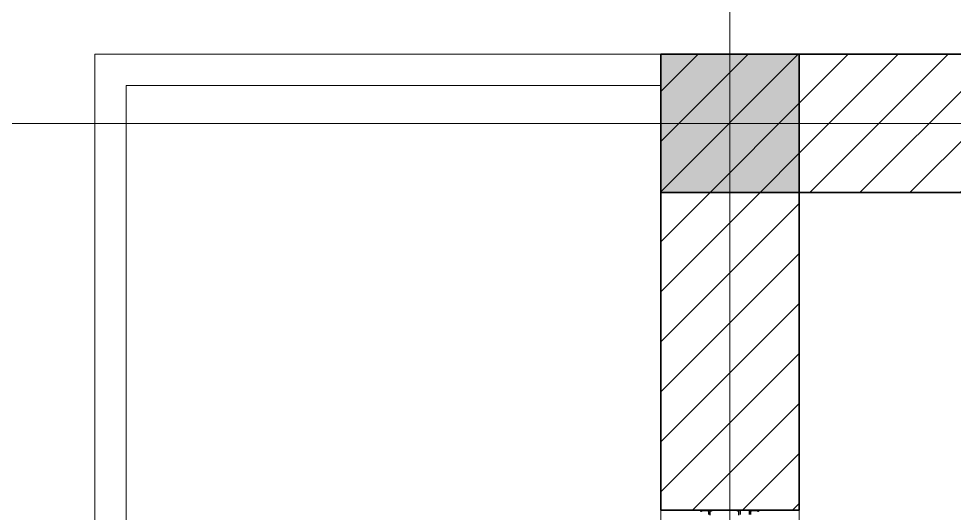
# Model space of a CAD drawing. Header units: millimetres. Extents: x 1336014 to 2939047, y -333549 to -60566.
# Drawn here: x 1374377 to 1375864, y -235103 to -234317 of the extents above; entities that cross this region are included whole.
import ezdxf

# ---------------------------------------------------------------- set-up
doc = ezdxf.new("R2010")
doc.units = ezdxf.units.MM
doc.header["$MEASUREMENT"] = 0
doc.linetypes.add('CENTER2', pattern=[1.125, 0.75, -0.125, 0.125, -0.125])
for name, color, linetype, lineweight in [('01.Cut', 255, 'Continuous', 35), ('02.Thay', 145, 'Continuous', 15), ('06.betong', 2, 'Continuous', 35), ('09.Hatch', 250, 'Continuous', 5), ('10.truc', 250, 'CENTER2', 20), ('Nhôm', 4, 'Continuous', 20)]:
    doc.layers.add(name, color=color, linetype=linetype, lineweight=lineweight)

# ---------------------------------------------------------------- blocks, each defined once
blk = doc.blocks.new('DFGFH')
h = blk.add_hatch(color=256)
h.dxf.hatch_style = 1
h.paths.add_polyline_path([(15438.1, 12136.8), (15658.1, 12136.8), (15658.1, 12356.8), (15438.1, 12356.8)])
blk.add_lwpolyline([(15438.1, 12136.8), (15658.1, 12136.8), (15658.1, 12356.8), (15438.1, 12356.8)], close=True)
blk = doc.blocks.new('\xadqerqw')
at = {"layer": 'Nhôm', "lineweight": 25}
for points in [[(478573.2, -42475.1), (478573.2, -42469.6, 0.414214), (478572.7, -42469.1), (478571.2, -42469.1, -0.414214), (478570.7, -42468.6), (478570.7, -42467.6, -0.414214), (478571.2, -42467.1), (478574.4, -42467.1, -0.414214), (478574.9, -42467.6), (478574.9, -42474.1, 0.414214)], [(478589.9, -42474.1), (478589.9, -42470.1, -0.414214), (478592.9, -42467.1), (478603.7, -42467.1, -0.414214), (478604.2, -42467.6), (478604.2, -42469, -0.414214), (478603.7, -42469.5), (478603.5, -42469.5, -0.414214), (478603, -42469), (478603, -42468.4), (478600.7, -42468.4), (478600.7, -42468.6), (478593.1, -42468.6, 0.414214), (478591.6, -42470.1), (478591.6, -42474.1, 0.414214)], [(478525.2, -42474.1), (478525.2, -42470.1, 0.414214), (478523.7, -42468.6), (478516.1, -42468.6), (478516.1, -42468.4), (478513.8, -42468.4), (478513.8, -42469, -0.414214), (478513.3, -42469.5), (478513.1, -42469.5, -0.414214), (478512.6, -42469), (478512.6, -42467.6, -0.414214), (478513.1, -42467.1), (478528.9, -42467.1, -0.414214), (478529.4, -42467.6), (478529.4, -42468.6, -0.414214), (478528.9, -42469.1), (478527.4, -42469.1, 0.414214), (478526.9, -42469.6), (478526.9, -42475.1, 0.414214)]]:
    blk.add_lwpolyline(points, format="xyb", dxfattribs=at)

msp = doc.modelspace()

# ---------------------------------------------------------------- hatches: boundary and pattern name
at = {"layer": '09.Hatch', "ltscale": 50}
h = msp.add_hatch(dxfattribs=at)
h.set_pattern_fill('TUONGXAY', color=256, scale=450, style=0)
h.set_pattern_definition([(45, (835989.484, -202277.364), (-39.7747564, 39.7747564), [])])
h.paths.add_polyline_path([(1390397.5, -234373.1), (1375397.5, -234373.1), (1375397.5, -234593.1), (1375397.5, -235097.9), (1375617.5, -235097.9), (1375617.5, -234593.1), (1377588.9, -234593.1), (1377588.9, -237353.1), (1380486.5, -237353.1), (1380486.5, -237243.1), (1377698.9, -237243.1), (1377698.9, -234593.1), (1381526.5, -234593.1), (1381526.5, -237243.1), (1381416.5, -237243.1), (1381416.5, -237353.1), (1381636.5, -237353.1), (1381636.5, -234593.1), (1384998.5, -234593.1), (1384998.5, -237223.1), (1385108.5, -237223.1), (1385108.5, -234737.7), (1386386.5, -234737.7), (1386386.5, -237113.1), (1385856.5, -237113.1), (1385856.5, -237223.1), (1386496.5, -237223.1), (1386496.5, -234593.1), (1390177.5, -234593.1), (1390177.5, -235173.1), (1390397.5, -235173.1)])
h.paths.add_polyline_path([(1386386.5, -234593.1), (1386386.5, -234682.7), (1385108.5, -234682.7), (1385108.5, -234593.1)], flags=16)

# ---------------------------------------------------------------- linework, layer by layer
at = {"layer": '01.Cut'}
for points in [[(1390397.5, -234373.1), (1375397.5, -234373.1), (1375397.5, -234593.1)], [(1375397.5, -235097.9), (1375397.5, -234593.1)], [(1377588.9, -234593.1), (1375617.5, -234593.1), (1375617.5, -234593.1)], [(1375617.5, -234593.1), (1375617.5, -235097.9)], [(1375617.5, -235097.9), (1375397.5, -235097.9)], [(1375397.5, -235097.9), (1375617.5, -235097.9)]]:
    msp.add_lwpolyline(points, dxfattribs=at)
at = {"layer": '02.Thay'}
for points in [[(1375397.5, -234373.1), (1374497.5, -234373.1), (1374497.5, -238263.1), (1374497.5, -238373.1), (1375397.5, -238373.1)], [(1375397.5, -234423.1), (1374547.5, -234423.1), (1374547.5, -238263.1), (1374547.5, -238323.1), (1375397.5, -238323.1)]]:
    msp.add_lwpolyline(points, dxfattribs=at)
msp.add_lwpolyline([(1375397.5, -235097.9), (1375617.5, -235097.9), (1375617.5, -236898.3), (1375397.5, -236898.3)], close=True, dxfattribs=at)
at = {"layer": '10.truc'}
for p, q in [((1375507.5, -232244.3), (1375507.5, -249224.1)), ((1372209.5, -234483.1), (1392999.3, -234483.1))]:
    msp.add_line(p, q, dxfattribs=at)

# ---------------------------------------------------------------- block references
at = {"layer": '02.Thay'}
msp.add_blockref('\xadqerqw', (896948.7, -192630.8), dxfattribs=at)
at = {"layer": '06.betong'}
msp.add_blockref('DFGFH', (1359959.4, -246729.9), dxfattribs=at)

doc.saveas('drawing.dxf')
